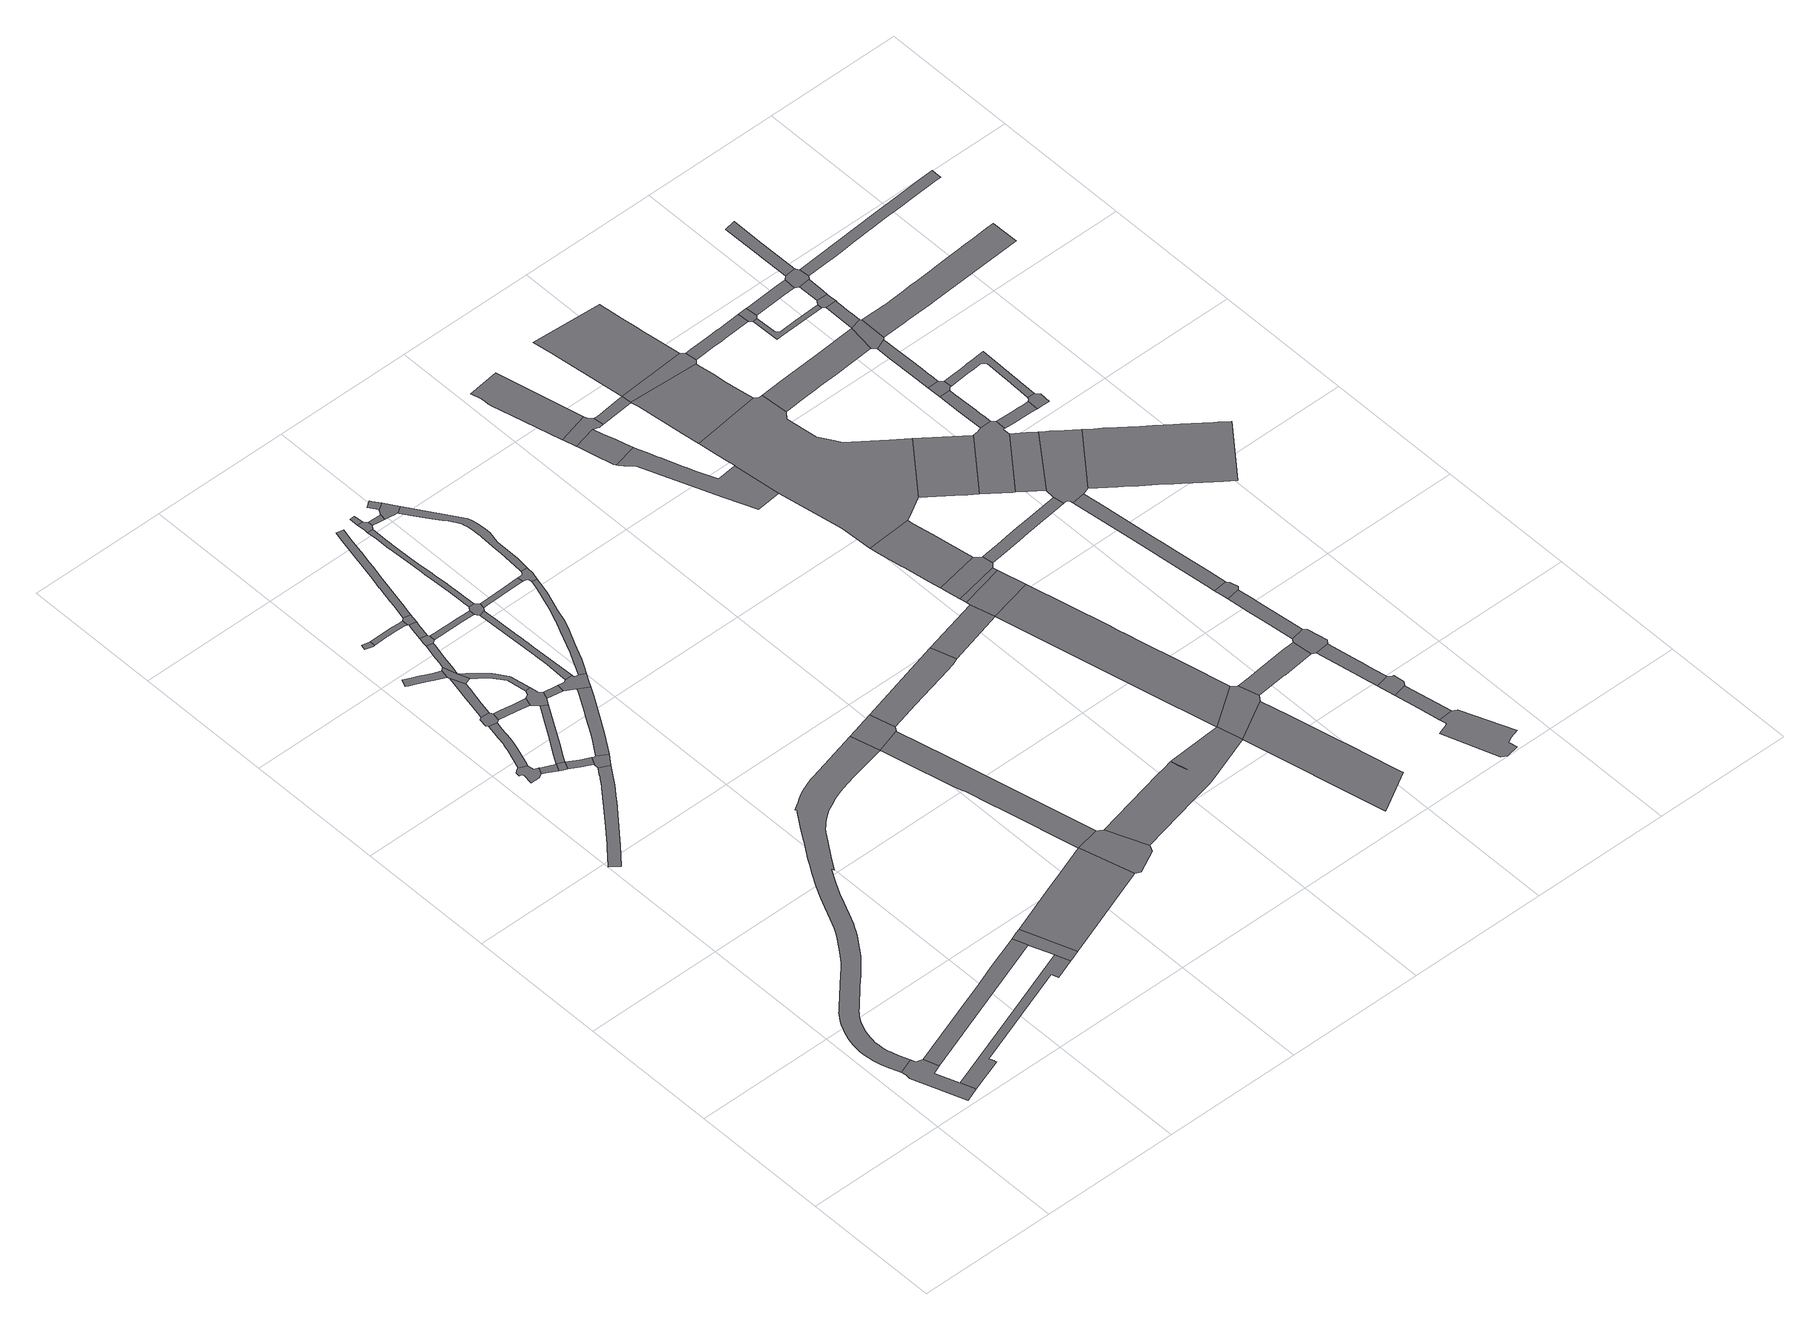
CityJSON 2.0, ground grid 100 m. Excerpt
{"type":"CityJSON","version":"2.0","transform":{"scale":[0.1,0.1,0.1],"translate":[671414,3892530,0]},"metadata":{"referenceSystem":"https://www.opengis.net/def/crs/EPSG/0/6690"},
"CityObjects":{
"road1":{"type":"Road","attributes":{"function":"9","usage":"9","RoadStructureAttribute.widthType":"9","RoadStructureAttribute.width":-9999,"RoadStructureAttribute.sectionType":"9"},"geometry":[{"type":"MultiSurface","lod":"1","boundaries":[[[0,1,2,3,4,5,6,7,8,9,10,11]]]}]},
"road2":{"type":"Road","attributes":{"function":"9","usage":"9","RoadStructureAttribute.widthType":"2","RoadStructureAttribute.width":11.48,"RoadStructureAttribute.sectionType":"1"},"geometry":[{"type":"MultiSurface","lod":"1","boundaries":[[[12,13,14,15,16,17,18,19,20,21,0,11]]]}]},
"road3":{"type":"Road","attributes":{"function":"9","usage":"9","RoadStructureAttribute.widthType":"2","RoadStructureAttribute.width":11.35,"RoadStructureAttribute.sectionType":"1"},"geometry":[{"type":"MultiSurface","lod":"1","boundaries":[[[22,23,24,25,26,27,4,3,28,29]]]}]},
"road4":{"type":"Road","attributes":{"function":"9","usage":"9","RoadStructureAttribute.widthType":"2","RoadStructureAttribute.width":7.25,"RoadStructureAttribute.sectionType":"1"},"geometry":[{"type":"MultiSurface","lod":"1","boundaries":[[[30,31,32,33,34,35,36,37,38,39,40,41,42,43,44,45,46,47,48,49]]]}]},
"road5":{"type":"Road","attributes":{"function":"9","usage":"9","RoadStructureAttribute.widthType":"9","RoadStructureAttribute.width":-9999,"RoadStructureAttribute.sectionType":"9"},"geometry":[{"type":"MultiSurface","lod":"1","boundaries":[[[50,51,52,53,54,55,56,57,58,59,60,61]]]}]},
"road6":{"type":"Road","attributes":{"function":"9","usage":"9","RoadStructureAttribute.widthType":"3","RoadStructureAttribute.width":4.73,"RoadStructureAttribute.sectionType":"1"},"geometry":[{"type":"MultiSurface","lod":"1","boundaries":[[[62,63,64,50,61,65,66]]]}]},
"road7":{"type":"Road","attributes":{"function":"9","usage":"9","RoadStructureAttribute.widthType":"1","RoadStructureAttribute.width":16.74,"RoadStructureAttribute.sectionType":"1"},"geometry":[{"type":"MultiSurface","lod":"1","boundaries":[[[67,68,69,70,71,72,73,74,75,76,77,78,79,80,81,82,83,84,85,86,87,88,89,90,91,92,93,94,95,96,97,98,99,100,101,102,103,104,105,106,107,108,109,110,111,112,113,114,115,116,117,118,119,120,121,122,7,6,123,124,125,126,127,128,129,130,131,132,133,134,135,136,137,138,139,140,141,142,143,144,145,146,147,148,149,150,151,152,153,154,155,156,157,158,159,160,161,162,163,164,165,166,167,168,169,170,171,172,173,174,175,176,177]]]}]},
"road8":{"type":"Road","attributes":{"function":"9","usage":"9","RoadStructureAttribute.widthType":"3","RoadStructureAttribute.width":5.79,"RoadStructureAttribute.sectionType":"1"},"geometry":[{"type":"MultiSurface","lod":"1","boundaries":[[[178,179,180,181,182,183,184,53,52,185,186,187,188,189,190,191,192,193]]]}]},
"road9":{"type":"Road","attributes":{"function":"9","usage":"9","RoadStructureAttribute.widthType":"9","RoadStructureAttribute.width":-9999,"RoadStructureAttribute.sectionType":"9"},"geometry":[{"type":"MultiSurface","lod":"1","boundaries":[[[194,195,196,62,66]]]}]},
"road10":{"type":"Road","attributes":{"function":"9","usage":"9","RoadStructureAttribute.widthType":"3","RoadStructureAttribute.width":4.73,"RoadStructureAttribute.sectionType":"1"},"geometry":[{"type":"MultiSurface","lod":"1","boundaries":[[[197,198,196,195,199,200,201,202]]]}]},
"road11":{"type":"Road","attributes":{"function":"9","usage":"9","RoadStructureAttribute.widthType":"9","RoadStructureAttribute.width":-9999,"RoadStructureAttribute.sectionType":"9"},"geometry":[{"type":"MultiSurface","lod":"1","boundaries":[[[203,204,205,206,207,178,193,208]]]}]},
"road12":{"type":"Road","attributes":{"function":"9","usage":"9","RoadStructureAttribute.widthType":"9","RoadStructureAttribute.width":-9999,"RoadStructureAttribute.sectionType":"9"},"geometry":[{"type":"MultiSurface","lod":"1","boundaries":[[[201,49,48,209,210,211,202]]]}]},
"road13":{"type":"Road","attributes":{"function":"9","usage":"9","RoadStructureAttribute.widthType":"2","RoadStructureAttribute.width":6.05,"RoadStructureAttribute.sectionType":"1"},"geometry":[{"type":"MultiSurface","lod":"1","boundaries":[[[212,213,214,215,216,217,218,219,220,221,222,223,224]]]}]},
"road14":{"type":"Road","attributes":{"function":"9","usage":"9","RoadStructureAttribute.widthType":"3","RoadStructureAttribute.width":4.74,"RoadStructureAttribute.sectionType":"1"},"geometry":[{"type":"MultiSurface","lod":"1","boundaries":[[[225,226,227,228,229,230,231,232,233,62,196,234]]]}]},
"road15":{"type":"Road","attributes":{"function":"9","usage":"9","RoadStructureAttribute.widthType":"9","RoadStructureAttribute.width":-9999,"RoadStructureAttribute.sectionType":"9"},"geometry":[{"type":"MultiSurface","lod":"1","boundaries":[[[235,236,237,22,29,238,239,20,19,240,241]]]}]},
"road16":{"type":"Road","attributes":{"function":"9","usage":"9","RoadStructureAttribute.widthType":"3","RoadStructureAttribute.width":5.79,"RoadStructureAttribute.sectionType":"1"},"geometry":[{"type":"MultiSurface","lod":"1","boundaries":[[[242,243,244,245,246,247,248,249,250,251,205,204]]]}]},
"road17":{"type":"Road","attributes":{"function":"9","usage":"9","RoadStructureAttribute.widthType":"2","RoadStructureAttribute.width":7.92,"RoadStructureAttribute.sectionType":"1"},"geometry":[{"type":"MultiSurface","lod":"1","boundaries":[[[252,253,254,255,256,257,258,259,203,208]]]}]},
"road18":{"type":"Road","attributes":{"function":"9","usage":"9","RoadStructureAttribute.widthType":"9","RoadStructureAttribute.width":-9999,"RoadStructureAttribute.sectionType":"9"},"geometry":[{"type":"MultiSurface","lod":"1","boundaries":[[[260,261,262,263,264]]]}]},
"road19":{"type":"Road","attributes":{"function":"9","usage":"9","RoadStructureAttribute.widthType":"9","RoadStructureAttribute.width":-9999,"RoadStructureAttribute.sectionType":"9"},"geometry":[{"type":"MultiSurface","lod":"1","boundaries":[[[246,245,265,266,267,224,223,268]]]}]},
"road20":{"type":"Road","attributes":{"function":"9","usage":"9","RoadStructureAttribute.widthType":"3","RoadStructureAttribute.width":5.79,"RoadStructureAttribute.sectionType":"1"},"geometry":[{"type":"MultiSurface","lod":"1","boundaries":[[[269,270,271,272,267,266,273,274,275,276]]]}]},
"road21":{"type":"Road","attributes":{"function":"9","usage":"9","RoadStructureAttribute.widthType":"4","RoadStructureAttribute.width":3.93,"RoadStructureAttribute.sectionType":"1"},"geometry":[{"type":"MultiSurface","lod":"1","boundaries":[[[277,278,279,280,281,282,283,284,285,286,266,265,287,288,289,290,291,292]]]}]},
"road22":{"type":"Road","attributes":{"function":"9","usage":"9","RoadStructureAttribute.widthType":"9","RoadStructureAttribute.width":-9999,"RoadStructureAttribute.sectionType":"9"},"geometry":[{"type":"MultiSurface","lod":"1","boundaries":[[[291,293,255,254,229,228,294,295,296,297,298,292]]]}]},
"road23":{"type":"Road","attributes":{"function":"9","usage":"9","RoadStructureAttribute.widthType":"2","RoadStructureAttribute.width":7.25,"RoadStructureAttribute.sectionType":"1"},"geometry":[{"type":"MultiSurface","lod":"1","boundaries":[[[299,300,301,302,303,304,305,306,307,308,309,310,311,312,313,210,209]]]}]},
"road24":{"type":"Road","attributes":{"function":"9","usage":"9","RoadStructureAttribute.widthType":"4","RoadStructureAttribute.width":3.52,"RoadStructureAttribute.sectionType":"1"},"geometry":[{"type":"MultiSurface","lod":"1","boundaries":[[[314,315,316,317,318,319,320,321,322,323,324,325,326,327,263,262]]]}]},
"road25":{"type":"Road","attributes":{"function":"9","usage":"9","RoadStructureAttribute.widthType":"9","RoadStructureAttribute.width":-9999,"RoadStructureAttribute.sectionType":"9"},"geometry":[{"type":"MultiSurface","lod":"1","boundaries":[[[328,329,330,331,332,333,334,335,269,276]]]}]},
"road26":{"type":"Road","attributes":{"function":"9","usage":"9","RoadStructureAttribute.widthType":"2","RoadStructureAttribute.width":7.92,"RoadStructureAttribute.sectionType":"1"},"geometry":[{"type":"MultiSurface","lod":"1","boundaries":[[[336,296,295,337]]]}]},
"road27":{"type":"Road","attributes":{"function":"9","usage":"9","RoadStructureAttribute.widthType":"3","RoadStructureAttribute.width":5.79,"RoadStructureAttribute.sectionType":"1"},"geometry":[{"type":"MultiSurface","lod":"1","boundaries":[[[331,338,339,340,341,332]]]}]},
"road28":{"type":"Road","attributes":{"function":"9","usage":"9","RoadStructureAttribute.widthType":"9","RoadStructureAttribute.width":-9999,"RoadStructureAttribute.sectionType":"9"},"geometry":[{"type":"MultiSurface","lod":"1","boundaries":[[[342,343,344,322,321,340,339]]]}]},
"road29":{"type":"Road","attributes":{"function":"9","usage":"9","RoadStructureAttribute.widthType":"1","RoadStructureAttribute.width":40.16,"RoadStructureAttribute.sectionType":"1"},"geometry":[{"type":"MultiSurface","lod":"1","boundaries":[[[345,346,347,348,349,350,235,241]]]}]},
"road30":{"type":"Road","attributes":{"function":"9","usage":"9","RoadStructureAttribute.widthType":"9","RoadStructureAttribute.width":-9999,"RoadStructureAttribute.sectionType":"9"},"geometry":[{"type":"MultiSurface","lod":"1","boundaries":[[[351,352,353,354,336,337,355,304,303,356,357,358]]]}]},
"road31":{"type":"Road","attributes":{"function":"9","usage":"9","RoadStructureAttribute.widthType":"4","RoadStructureAttribute.width":3.38,"RoadStructureAttribute.sectionType":"1"},"geometry":[{"type":"MultiSurface","lod":"1","boundaries":[[[359,360,361,362,330,329,363,364,365,366]]]}]},
"road32":{"type":"Road","attributes":{"function":"9","usage":"9","RoadStructureAttribute.widthType":"3","RoadStructureAttribute.width":4.22,"RoadStructureAttribute.sectionType":"1"},"geometry":[{"type":"MultiSurface","lod":"1","boundaries":[[[367,368,369,370,371,372,353,352,373,374,375,376,377,378,379,380,381,382,383,384,385]]]}]},
"road33":{"type":"Road","attributes":{"function":"9","usage":"9","RoadStructureAttribute.widthType":"3","RoadStructureAttribute.width":5.79,"RoadStructureAttribute.sectionType":"1"},"geometry":[{"type":"MultiSurface","lod":"1","boundaries":[[[386,387,388,389,390,391,392,393,394,395,396,344,343,397,398,399,400,401,402,403,404,405,406]]]}]},
"road34":{"type":"Road","attributes":{"function":"9","usage":"9","RoadStructureAttribute.widthType":"9","RoadStructureAttribute.width":-9999,"RoadStructureAttribute.sectionType":"9"},"geometry":[{"type":"MultiSurface","lod":"1","boundaries":[[[365,407,367,385,408,409,410,411,366]]]}]},
"road35":{"type":"Road","attributes":{"function":"9","usage":"9","RoadStructureAttribute.widthType":"4","RoadStructureAttribute.width":3.92,"RoadStructureAttribute.sectionType":"1"},"geometry":[{"type":"MultiSurface","lod":"1","boundaries":[[[412,413,414,415,416,417,418,419,420,421,422,423,411,410,424,425,426,427,428,429,430,431,432,433,434,435,436,437,438,439,440]]]}]},
"road36":{"type":"Road","attributes":{"function":"9","usage":"9","RoadStructureAttribute.widthType":"2","RoadStructureAttribute.width":6,"RoadStructureAttribute.sectionType":"1"},"geometry":[{"type":"MultiSurface","lod":"1","boundaries":[[[357,441,442,443,444,445,446,447,448,449,450,451,452,453,454,455,456,457,458,459,460,461,462,463,464,358]]]}]},
"road37":{"type":"Road","attributes":{"function":"9","usage":"9","RoadStructureAttribute.widthType":"4","RoadStructureAttribute.width":3.38,"RoadStructureAttribute.sectionType":"1"},"geometry":[{"type":"MultiSurface","lod":"1","boundaries":[[[465,466,467,468,469,470,409,408]]]}]},
"road38":{"type":"Road","attributes":{"function":"9","usage":"9","RoadStructureAttribute.widthType":"9","RoadStructureAttribute.width":-9999,"RoadStructureAttribute.sectionType":"9"},"geometry":[{"type":"MultiSurface","lod":"1","boundaries":[[[471,472,473,474,347,346,475,476]]]}]},
"road39":{"type":"Road","attributes":{"function":"9","usage":"9","RoadStructureAttribute.widthType":"9","RoadStructureAttribute.width":-9999,"RoadStructureAttribute.sectionType":"9"},"geometry":[{"type":"MultiSurface","lod":"1","boundaries":[[[477,478,479,480,481,440,439,482]]]}]},
"road40":{"type":"Road","attributes":{"function":"9","usage":"9","RoadStructureAttribute.widthType":"4","RoadStructureAttribute.width":3.92,"RoadStructureAttribute.sectionType":"1"},"geometry":[{"type":"MultiSurface","lod":"1","boundaries":[[[479,478,483,484]]]}]},
"road41":{"type":"Road","attributes":{"function":"9","usage":"9","RoadStructureAttribute.widthType":"1","RoadStructureAttribute.width":16.87,"RoadStructureAttribute.sectionType":"1"},"geometry":[{"type":"MultiSurface","lod":"1","boundaries":[[[485,486,487,488,489,490,491,492,347,474,493,494,495,67]]]}]},
"road42":{"type":"Road","attributes":{"function":"9","usage":"9","RoadStructureAttribute.widthType":"4","RoadStructureAttribute.width":3.96,"RoadStructureAttribute.sectionType":"1"},"geometry":[{"type":"MultiSurface","lod":"1","boundaries":[[[496,497,498,477,482]]]}]},
"road43":{"type":"Road","attributes":{"function":"9","usage":"9","RoadStructureAttribute.widthType":"9","RoadStructureAttribute.width":-9999,"RoadStructureAttribute.sectionType":"9"},"geometry":[{"type":"MultiSurface","lod":"1","boundaries":[[[67,495,499,500,68]]]}]},
"road44":{"type":"Road","attributes":{"function":"9","usage":"9","RoadStructureAttribute.widthType":"9","RoadStructureAttribute.width":-9999,"RoadStructureAttribute.sectionType":"9"},"geometry":[{"type":"MultiSurface","lod":"1","boundaries":[[[468,501,502,503,504,505,506,451,450,507,508,509,510,511,512,513,514,469]]]}]},
"road45":{"type":"Road","attributes":{"function":"9","usage":"9","RoadStructureAttribute.widthType":"3","RoadStructureAttribute.width":5.97,"RoadStructureAttribute.sectionType":"1"},"geometry":[{"type":"MultiSurface","lod":"1","boundaries":[[[515,516,517,518,519]]]}]},
"road46":{"type":"Road","attributes":{"function":"9","usage":"9","RoadStructureAttribute.widthType":"9","RoadStructureAttribute.width":-9999,"RoadStructureAttribute.sectionType":"9"},"geometry":[{"type":"MultiSurface","lod":"1","boundaries":[[[520,516,515,521,498,497,522,523,524,525]]]}]},
"road47":{"type":"Road","attributes":{"function":"9","usage":"9","RoadStructureAttribute.widthType":"3","RoadStructureAttribute.width":5.97,"RoadStructureAttribute.sectionType":"1"},"geometry":[{"type":"MultiSurface","lod":"1","boundaries":[[[526,527,528,529,530,531,532,533,534,535,536,537,538,539,540,541,542,543,544,545,546,547,509,508,548,549,550,551,552,553,554,555,556,557,558,559,520,525]]]}]},
"road48":{"type":"Road","attributes":{"function":"9","usage":"9","RoadStructureAttribute.widthType":"1","RoadStructureAttribute.width":16.74,"RoadStructureAttribute.sectionType":"1"},"geometry":[{"type":"MultiSurface","lod":"1","boundaries":[[[499,560,561,562,563,564,565,566,567,500]]]}]},
"road49":{"type":"Road","attributes":{"function":"9","usage":"9","RoadStructureAttribute.widthType":"9","RoadStructureAttribute.width":-9999,"RoadStructureAttribute.sectionType":"1"},"geometry":[{"type":"MultiSurface","lod":"1","boundaries":[[[568,569,570,571,473,472,572,573,574,573,575,576,577],[578,579,580,568]]]}]},
"road50":{"type":"Road","attributes":{"function":"9","usage":"9","RoadStructureAttribute.widthType":"9","RoadStructureAttribute.width":-9999,"RoadStructureAttribute.sectionType":"1"},"geometry":[{"type":"MultiSurface","lod":"1","boundaries":[[[581,582,567,583,584]]]}]},
"road51":{"type":"Road","attributes":{"function":"9","usage":"9","RoadStructureAttribute.widthType":"2","RoadStructureAttribute.width":11.07,"RoadStructureAttribute.sectionType":"7"},"geometry":[{"type":"MultiSurface","lod":"1","boundaries":[[[585,586,587,588,589,590,591,592,593,594,595]]]}]},
"road52":{"type":"Road","attributes":{"function":"9","usage":"2","RoadStructureAttribute.widthType":"1","RoadStructureAttribute.width":39.14,"RoadStructureAttribute.sectionType":"1"},"geometry":[{"type":"MultiSurface","lod":"1","boundaries":[[[596,597,598,599,600,601,602,603,604,605,576,606]]]}]},
"road53":{"type":"Road","attributes":{"function":"9","usage":"9","RoadStructureAttribute.widthType":"9","RoadStructureAttribute.width":-9999,"RoadStructureAttribute.sectionType":"9"},"geometry":[{"type":"MultiSurface","lod":"1","boundaries":[[[607,608,609,610,611,590,589,612,613,614]]]}]},
"road54":{"type":"Road","attributes":{"function":"9","usage":"9","RoadStructureAttribute.widthType":"1","RoadStructureAttribute.width":20.47,"RoadStructureAttribute.sectionType":"7"},"geometry":[{"type":"MultiSurface","lod":"1","boundaries":[[[615,616,617,618,619,620,610,609,621,622,623,624]]]}]},
"road55":{"type":"Road","attributes":{"function":"9","usage":"9","RoadStructureAttribute.widthType":"9","RoadStructureAttribute.width":-9999,"RoadStructureAttribute.sectionType":"9"},"geometry":[{"type":"MultiSurface","lod":"1","boundaries":[[[625,626,577,576,605,627]]]}]},
"road56":{"type":"Road","attributes":{"function":"9","usage":"9","RoadStructureAttribute.widthType":"9","RoadStructureAttribute.width":-9999,"RoadStructureAttribute.sectionType":"1"},"geometry":[{"type":"MultiSurface","lod":"1","boundaries":[[[594,628,629,630,631,632,633,634,635,636,637,638,639,640,641,642,643,644,595]]]}]},
"road57":{"type":"Road","attributes":{"function":"9","usage":"2","RoadStructureAttribute.widthType":"1","RoadStructureAttribute.width":39.14,"RoadStructureAttribute.sectionType":"1"},"geometry":[{"type":"MultiSurface","lod":"1","boundaries":[[[645,646,647,577,626,648,649,650,651,652,653,654,655,656]]]}]},
"road58":{"type":"Road","attributes":{"function":"9","usage":"9","RoadStructureAttribute.widthType":"9","RoadStructureAttribute.width":-9999,"RoadStructureAttribute.sectionType":"9"},"geometry":[{"type":"MultiSurface","lod":"1","boundaries":[[[657,582,581,645,656,658]]]}]},
"road59":{"type":"Road","attributes":{"function":"9","usage":"2","RoadStructureAttribute.widthType":"1","RoadStructureAttribute.width":39.14,"RoadStructureAttribute.sectionType":"1"},"geometry":[{"type":"MultiSurface","lod":"1","boundaries":[[[657,658,659,660]]]}]},
"road60":{"type":"Road","attributes":{"function":"9","usage":"9","RoadStructureAttribute.widthType":"9","RoadStructureAttribute.width":-9999,"RoadStructureAttribute.sectionType":"9"},"geometry":[{"type":"MultiSurface","lod":"1","boundaries":[[[659,661,662,663,664,665,666,667,660]]]}]},
"road61":{"type":"Road","attributes":{"function":"9","usage":"2","RoadStructureAttribute.widthType":"1","RoadStructureAttribute.width":39.14,"RoadStructureAttribute.sectionType":"1"},"geometry":[{"type":"MultiSurface","lod":"1","boundaries":[[[668,669,670,671,672,673,665,664,674,675,676,677,678]]]}]},
"road62":{"type":"Road","attributes":{"function":"9","usage":"9","RoadStructureAttribute.widthType":"3","RoadStructureAttribute.width":5.92,"RoadStructureAttribute.sectionType":"1"},"geometry":[{"type":"MultiSurface","lod":"1","boundaries":[[[679,680,681,682,683,684,607,614]]]}]},
"road63":{"type":"Road","attributes":{"function":"9","usage":"9","RoadStructureAttribute.widthType":"2","RoadStructureAttribute.width":14.04,"RoadStructureAttribute.sectionType":"1"},"geometry":[{"type":"MultiSurface","lod":"1","boundaries":[[[685,686,687,688,689,690,691,692,693,694,695,696,625,627]]]}]},
"road64":{"type":"Road","attributes":{"function":"9","usage":"9","RoadStructureAttribute.widthType":"9","RoadStructureAttribute.width":-9999,"RoadStructureAttribute.sectionType":"9"},"geometry":[{"type":"MultiSurface","lod":"1","boundaries":[[[697,698,699,700,701,702,680,703,704,705]]]}]},
"road65":{"type":"Road","attributes":{"function":"9","usage":"9","RoadStructureAttribute.widthType":"9","RoadStructureAttribute.width":-9999,"RoadStructureAttribute.sectionType":"9"},"geometry":[{"type":"MultiSurface","lod":"1","boundaries":[[[706,707,708,709,634,633,710,711,678,677,712,713,714,715,716,717,718,719,720,721,722,697,705]]]}]},
"road66":{"type":"Road","attributes":{"function":"9","usage":"9","RoadStructureAttribute.widthType":"9","RoadStructureAttribute.width":-9999,"RoadStructureAttribute.sectionType":"9"},"geometry":[{"type":"MultiSurface","lod":"1","boundaries":[[[723,724,725,726,727,728,729,730,731,732,733,734]]]}]},
"road67":{"type":"Road","attributes":{"function":"9","usage":"9","RoadStructureAttribute.widthType":"9","RoadStructureAttribute.width":-9999,"RoadStructureAttribute.sectionType":"9"},"geometry":[{"type":"MultiSurface","lod":"1","boundaries":[[[735,736,737,681,680,702]]]}]},
"road68":{"type":"Road","attributes":{"function":"9","usage":"9","RoadStructureAttribute.widthType":"2","RoadStructureAttribute.width":9.15,"RoadStructureAttribute.sectionType":"1"},"geometry":[{"type":"MultiSurface","lod":"1","boundaries":[[[738,739,740,723,734]]]}]},
"road69":{"type":"Road","attributes":{"function":"9","usage":"9","RoadStructureAttribute.widthType":"2","RoadStructureAttribute.width":7.14,"RoadStructureAttribute.sectionType":"1"},"geometry":[{"type":"MultiSurface","lod":"1","boundaries":[[[741,742,743,744,745,746,747,663,662,748,749,750,751,752]]]}]},
"road70":{"type":"Road","attributes":{"function":"9","usage":"2","RoadStructureAttribute.widthType":"1","RoadStructureAttribute.width":39.14,"RoadStructureAttribute.sectionType":"1"},"geometry":[{"type":"MultiSurface","lod":"1","boundaries":[[[681,737,753,754,755,756,757,758,759,760,761,762,763]]]}]},
"road71":{"type":"Road","attributes":{"function":"9","usage":"9","RoadStructureAttribute.widthType":"9","RoadStructureAttribute.width":-9999,"RoadStructureAttribute.sectionType":"9"},"geometry":[{"type":"MultiSurface","lod":"1","boundaries":[[[764,765,766,767,768,739,738,769]]]}]},
"road72":{"type":"Road","attributes":{"function":"9","usage":"9","RoadStructureAttribute.widthType":"2","RoadStructureAttribute.width":9.15,"RoadStructureAttribute.sectionType":"1"},"geometry":[{"type":"MultiSurface","lod":"1","boundaries":[[[770,771,772,767,766,773,774,775,776,777,778]]]}]},
"road73":{"type":"Road","attributes":{"function":"9","usage":"9","RoadStructureAttribute.widthType":"9","RoadStructureAttribute.width":-9999,"RoadStructureAttribute.sectionType":"9"},"geometry":[{"type":"MultiSurface","lod":"1","boundaries":[[[777,779,780,781,782,691,690,778]]]}]},
"road74":{"type":"Road","attributes":{"function":"9","usage":"9","RoadStructureAttribute.widthType":"2","RoadStructureAttribute.width":9.7,"RoadStructureAttribute.sectionType":"1"},"geometry":[{"type":"MultiSurface","lod":"1","boundaries":[[[783,784,785,786,787,788,782,781,789,790,791,792,793]]]}]},
"road75":{"type":"Road","attributes":{"function":"9","usage":"9","RoadStructureAttribute.widthType":"9","RoadStructureAttribute.width":-9999,"RoadStructureAttribute.sectionType":"9"},"geometry":[{"type":"MultiSurface","lod":"1","boundaries":[[[794,795,796,797,798,783,793]]]}]},
"road76":{"type":"Road","attributes":{"function":"9","usage":"9","RoadStructureAttribute.widthType":"1","RoadStructureAttribute.width":45.85,"RoadStructureAttribute.sectionType":"1"},"geometry":[{"type":"MultiSurface","lod":"1","boundaries":[[[713,799,800,801,802,714]]]}]},
"road77":{"type":"Road","attributes":{"function":"9","usage":"9","RoadStructureAttribute.widthType":"2","RoadStructureAttribute.width":9.7,"RoadStructureAttribute.sectionType":"1"},"geometry":[{"type":"MultiSurface","lod":"1","boundaries":[[[803,804,805,806,807,797,796,808,809,810,811,812,813,814]]]}]},
"road78":{"type":"Road","attributes":{"function":"9","usage":"9","RoadStructureAttribute.widthType":"9","RoadStructureAttribute.width":-9999,"RoadStructureAttribute.sectionType":"9"},"geometry":[{"type":"MultiSurface","lod":"1","boundaries":[[[815,816,802,801,817,818,819,820,821,822,823,824]]]}]},
"road79":{"type":"Road","attributes":{"function":"9","usage":"9","RoadStructureAttribute.widthType":"2","RoadStructureAttribute.width":7.23,"RoadStructureAttribute.sectionType":"1"},"geometry":[{"type":"MultiSurface","lod":"1","boundaries":[[[825,826,827,828,829,830,831,832,833,834,835,836,736,735]]]}]},
"road80":{"type":"Road","attributes":{"function":"9","usage":"9","RoadStructureAttribute.widthType":"1","RoadStructureAttribute.width":45.85,"RoadStructureAttribute.sectionType":"1"},"geometry":[{"type":"MultiSurface","lod":"1","boundaries":[[[837,838,839,840,819,818]]]}]},
"road81":{"type":"Road","attributes":{"function":"9","usage":"9","RoadStructureAttribute.widthType":"1","RoadStructureAttribute.width":19.39,"RoadStructureAttribute.sectionType":"1"},"geometry":[{"type":"MultiSurface","lod":"1","boundaries":[[[720,841,842,843,844,845,846,847,848,849,721]]]}]},
"road82":{"type":"Road","attributes":{"function":"9","usage":"9","RoadStructureAttribute.widthType":"9","RoadStructureAttribute.width":-9999,"RoadStructureAttribute.sectionType":"9"},"geometry":[{"type":"MultiSurface","lod":"1","boundaries":[[[850,851,852,839,838,752,751,853,854,803,814,855,856]]]}]},
"road83":{"type":"Road","attributes":{"function":"9","usage":"9","RoadStructureAttribute.widthType":"9","RoadStructureAttribute.width":-9999,"RoadStructureAttribute.sectionType":"9"},"geometry":[{"type":"MultiSurface","lod":"1","boundaries":[[[857,858,831,830,859,860,861]]]}]},
"road84":{"type":"Road","attributes":{"function":"9","usage":"9","RoadStructureAttribute.widthType":"2","RoadStructureAttribute.width":7.13,"RoadStructureAttribute.sectionType":"1"},"geometry":[{"type":"MultiSurface","lod":"1","boundaries":[[[862,815,824,863,864,865,866,867,868,869,870]]]}]},
"road85":{"type":"Road","attributes":{"function":"9","usage":"9","RoadStructureAttribute.widthType":"9","RoadStructureAttribute.width":-9999,"RoadStructureAttribute.sectionType":"9"},"geometry":[{"type":"MultiSurface","lod":"1","boundaries":[[[869,871,872,873,874,875,870]]]}]},
"road86":{"type":"Road","attributes":{"function":"9","usage":"9","RoadStructureAttribute.widthType":"9","RoadStructureAttribute.width":-9999,"RoadStructureAttribute.sectionType":"9"},"geometry":[{"type":"MultiSurface","lod":"1","boundaries":[[[821,876,877,878,879,880,881,882,883,822]]]}]},
"road87":{"type":"Road","attributes":{"function":"9","usage":"9","RoadStructureAttribute.widthType":"9","RoadStructureAttribute.width":-9999,"RoadStructureAttribute.sectionType":"1"},"geometry":[{"type":"MultiSurface","lod":"1","boundaries":[[[884,885,886,887,888,889,890,860,859]]]}]},
"road88":{"type":"Road","attributes":{"function":"9","usage":"9","RoadStructureAttribute.widthType":"2","RoadStructureAttribute.width":7.13,"RoadStructureAttribute.sectionType":"1"},"geometry":[{"type":"MultiSurface","lod":"1","boundaries":[[[891,892,893,875,874,894,895,896,897,898,899,900,901,902,903,904]]]}]},
"road89":{"type":"Road","attributes":{"function":"9","usage":"9","RoadStructureAttribute.widthType":"2","RoadStructureAttribute.width":7.23,"RoadStructureAttribute.sectionType":"1"},"geometry":[{"type":"MultiSurface","lod":"1","boundaries":[[[905,906,907,908,909,857,861]]]}]},
"road90":{"type":"Road","attributes":{"function":"9","usage":"9","RoadStructureAttribute.widthType":"9","RoadStructureAttribute.width":-9999,"RoadStructureAttribute.sectionType":"9"},"geometry":[{"type":"MultiSurface","lod":"1","boundaries":[[[910,911,847,846,891,904,912]]]}]},
"road91":{"type":"Road","attributes":{"function":"9","usage":"9","RoadStructureAttribute.widthType":"3","RoadStructureAttribute.width":5.14,"RoadStructureAttribute.sectionType":"1"},"geometry":[{"type":"MultiSurface","lod":"1","boundaries":[[[913,914,915,916,917,918,919,920,921,922,873,872,923,924,925,926,927,928,929,930]]]}]},
"road92":{"type":"Road","attributes":{"function":"9","usage":"9","RoadStructureAttribute.widthType":"1","RoadStructureAttribute.width":45.85,"RoadStructureAttribute.sectionType":"1"},"geometry":[{"type":"MultiSurface","lod":"1","boundaries":[[[855,931,932,933,934,935,936,937,938,939,940,941,942,943,944,945,946,947,948,949,950,951,952,856]]]}]},
"road93":{"type":"Road","attributes":{"function":"9","usage":"9","RoadStructureAttribute.widthType":"9","RoadStructureAttribute.width":-9999,"RoadStructureAttribute.sectionType":"9"},"geometry":[{"type":"MultiSurface","lod":"1","boundaries":[[[953,879,878,954,955,956,913,930]]]}]},
"road94":{"type":"Road","attributes":{"function":"9","usage":"9","RoadStructureAttribute.widthType":"2","RoadStructureAttribute.width":7.62,"RoadStructureAttribute.sectionType":"1"},"geometry":[{"type":"MultiSurface","lod":"1","boundaries":[[[957,958,959,960,961,962,963,964,847,911]]]}]},
"road95":{"type":"Road","attributes":{"function":"9","usage":"9","RoadStructureAttribute.widthType":"9","RoadStructureAttribute.width":-9999,"RoadStructureAttribute.sectionType":"9"},"geometry":[{"type":"MultiSurface","lod":"1","boundaries":[[[962,965,966,967,887,886,963]]]}]},
"road96":{"type":"Road","attributes":{"function":"9","usage":"9","RoadStructureAttribute.widthType":"2","RoadStructureAttribute.width":7.62,"RoadStructureAttribute.sectionType":"1"},"geometry":[{"type":"MultiSurface","lod":"1","boundaries":[[[968,967,966,969,970,971]]]}]},
"road97":{"type":"Road","attributes":{"function":"9","usage":"9","RoadStructureAttribute.widthType":"9","RoadStructureAttribute.width":-9999,"RoadStructureAttribute.sectionType":"9"},"geometry":[{"type":"MultiSurface","lod":"1","boundaries":[[[972,973,974,975,907,906,968,971,976]]]}]},
"road98":{"type":"Road","attributes":{"function":"9","usage":"9","RoadStructureAttribute.widthType":"2","RoadStructureAttribute.width":7.62,"RoadStructureAttribute.sectionType":"1"},"geometry":[{"type":"MultiSurface","lod":"1","boundaries":[[[977,978,979,980,981,982,983,984,975,974]]]}]},
"road99":{"type":"Road","attributes":{"function":"9","usage":"9","RoadStructureAttribute.widthType":"1","RoadStructureAttribute.width":19.39,"RoadStructureAttribute.sectionType":"1"},"geometry":[{"type":"MultiSurface","lod":"1","boundaries":[[[985,986,987,988,989,990,991,992,993,994,995,996,997,998,999,1000,1001,1002,1003,1004,1005,1006,1007,1008,1009,1010,1011,1012,1013,1014,1015,1016,910,912]]]}]},
"road100":{"type":"Road","attributes":{"function":"9","usage":"9","RoadStructureAttribute.widthType":"2","RoadStructureAttribute.width":7.74,"RoadStructureAttribute.sectionType":"1"},"geometry":[{"type":"MultiSurface","lod":"1","boundaries":[[[1017,1018,1019,972,976,1020,1021,1022,1023,1024,1025,1026,1027,1028,1029,1030,1031,1032,1033,1034,1035,1036]]]}]}
},
"vertices":[
[350,184,0],[349,187,0],[288,349,0],[355,374,0],[317,480,0],[272,497,0],[261,527,0],[149,485,0],[154,451,0],[152,416,0],[288,42,0],[388,79,0],
[634,168,0],[628,183,0],[631,184,0],[616,217,0],[1322,474,0],[1374,493,0],[1392,443,0],[1540,497,0],[1501,601,0],[922,391,0],
[1401,872,0],[1388,868,0],[1144,780,0],[967,715,0],[907,693,0],[752,636,0],[861,559,0],[1438,770,0],
[491,3580,0],[478,3560,0],[470,3549,0],[433,3497,0],[424,3485,0],[351,3390,0],[249,3263,0],[130,3114,0],[120,3102,0],[100,3078,0],[67,3039,0],[5,2966,0],[65,2915,0],[182,3051,0],[245,3130,0],[413,3341,0],[423,3353,0],[496,3448,0],[591,3589,0],[523,3625,0],
[254,3865,0],[226,3878,0],[218,3922,0],[164,3951,0],[151,3943,0],[126,3928,0],[122,3897,0],[137,3895,0],[149,3880,0],[137,3803,0],[202,3801,0],[233,3819,0],
[356,3819,0],[353,3820,0],[276,3855,0],[257,3805,0],[328,3767,0],
[1883,2588,0],[1828,2798,0],[1496,2712,0],[1430,2694,0],[1408,2688,0],[1351,2668,0],[1333,2661,0],[1310,2651,0],[1275,2632,0],[1235,2607,0],[1218,2595,0],[1204,2585,0],[1166,2561,0],[1172,2554,0],[1162,2542,0],[1103,2455,0],[1092,2437,0],[1072,2404,0],[1046,2363,0],[1012,2309,0],[944,2205,0],[918,2162,0],[885,2104,0],[824,1997,0],[777,1906,0],[746,1834,0],[702,1736,0],[669,1664,0],[650,1629,0],[623,1587,0],[556,1490,0],[502,1420,0],[468,1383,0],[430,1345,0],[366,1280,0],[241,1150,0],[214,1122,0],[207,1117,0],[200,1106,0],[196,1099,0],[181,1079,0],[167,1057,0],[150,1030,0],[138,1006,0],[130,989,0],[124,975,0],[113,948,0],[103,916,0],[95,886,0],[88,854,0],[83,818,0],[80,790,0],[80,761,0],[89,670,0],[102,615,0],[113,581,0],[230,608,0],[218,645,0],[214,659,0],[210,679,0],[204,712,0],[201,745,0],[200,764,0],[200,784,0],[202,803,0],[207,834,0],[212,859,0],[218,882,0],[226,907,0],[235,929,0],[244,951,0],[254,970,0],[268,994,0],[279,1010,0],[291,1025,0],[304,1042,0],[328,1067,0],[452,1196,0],[515,1260,0],[555,1301,0],[593,1342,0],[623,1378,0],[653,1419,0],[693,1476,0],[724,1521,0],[753,1568,0],[759,1579,0],[776,1609,0],[812,1686,0],[856,1786,0],[886,1855,0],[930,1940,0],[990,2045,0],[996,2027,0],[1063,2129,0],[1130,2233,0],[1152,2266,0],[1172,2295,0],[1190,2318,0],[1210,2339,0],[1231,2359,0],[1261,2385,0],[1311,2420,0],[1354,2442,0],[1405,2467,0],[1452,2485,0],[1496,2498,0],[1608,2527,0],[1790,2568,0],[1869,2585,0],[1880,2587,0],
[267,4329,0],[255,4267,0],[251,4247,0],[244,4214,0],[234,4164,0],[225,4132,0],[214,4096,0],[231,3960,0],[271,4077,0],[283,4115,0],[292,4149,0],[297,4172,0],[303,4202,0],[306,4217,0],[313,4256,0],[325,4315,0],
[344,3759,0],[379,3740,0],[406,3797,0],
[488,3749,0],[408,3795,0],[466,3693,0],[489,3680,0],[522,3662,0],[551,3715,0],
[358,4390,0],[345,4410,0],[285,4418,0],[266,4405,0],[257,4346,0],[346,4331,0],
[647,3665,0],[580,3710,0],[564,3708,0],
[319,4890,0],[305,4897,0],[230,4932,0],[211,4942,0],[200,4947,0],[146,4973,0],[120,4919,0],[141,4909,0],[174,4893,0],[252,4856,0],[283,4841,0],[361,4803,0],[372,4865,0],
[411,3809,0],[424,3831,0],[484,3931,0],[657,4223,0],[614,4249,0],[528,4105,0],[482,4028,0],[393,3882,0],[357,3821,0],[407,3800,0],
[1486,903,0],[1454,892,0],[1402,873,0],[1439,767,0],[1500,604,0],[1542,498,0],[1624,528,0],
[358,4470,0],[366,4504,0],[397,4644,0],[407,4690,0],[367,4788,0],[350,4713,0],[325,4598,0],[311,4533,0],[307,4517,0],[299,4481,0],
[476,4310,0],[538,4300,0],[573,4294,0],[592,4352,0],[549,4359,0],[499,4367,0],[474,4371,0],[416,4381,0],
[151,5314,0],[209,5298,0],[218,5299,0],[217,5339,0],[161,5353,0],
[455,4706,0],[426,4785,0],[397,4884,0],[366,4790,0],
[443,5086,0],[439,5068,0],[417,4972,0],[407,4925,0],[437,4830,0],[462,4942,0],[488,5059,0],[491,5075,0],
[648,4549,0],[643,4556,0],[593,4630,0],[580,4648,0],[577,4652,0],[557,4670,0],[542,4685,0],[512,4711,0],[466,4751,0],[454,4761,0],[493,4674,0],[529,4643,0],[546,4628,0],[613,4538,0],[633,4400,0],[672,4406,0],
[622,4370,0],[672,4248,0],[686,4269,0],[703,4319,0],[683,4342,0],[678,4371,0],
[749,3819,0],[818,3936,0],[895,4066,0],[905,4083,0],[948,4161,0],[876,4204,0],[859,4173,0],[842,4141,0],[840,4137,0],[798,4065,0],[788,4048,0],[775,4027,0],[756,3994,0],[679,3863,0],[650,3814,0],
[318,5303,0],[324,5303,0],[335,5303,0],[339,5303,0],[360,5303,0],[396,5302,0],[454,5299,0],[480,5296,0],[482,5338,0],[447,5339,0],[430,5340,0],[427,5340,0],[397,5342,0],[334,5343,0],
[495,5077,0],[514,5090,0],[517,5133,0],[509,5150,0],[460,5161,0],[457,5150,0],[450,5118,0],[450,5117,0],
[810,4305,0],[802,4249,0],
[533,5255,0],[537,5275,0],[488,5286,0],[482,5260,0],
[547,5319,0],[553,5343,0],[502,5354,0],
[2304,777,0],[2323,784,0],[2215,1171,0],[2212,1170,0],[1949,1074,0],[1870,1045,0],
[932,4292,0],[931,4308,0],[876,4306,0],[857,4298,0],[873,4206,0],[972,4204,0],[1005,4264,0],[964,4287,0],
[748,5130,0],[652,5131,0],[625,5132,0],[571,5132,0],[560,5091,0],[747,5092,0],[839,5090,0],[838,5128,0],
[859,5057,0],[876,4660,0],[879,4585,0],[879,4579,0],[881,4480,0],[877,4357,0],[924,4516,0],[919,4640,0],[917,4704,0],[916,4728,0],[915,4755,0],[913,4788,0],[913,4810,0],[909,4907,0],[908,4939,0],[907,4956,0],[906,4975,0],[904,5046,0],[904,5072,0],
[683,6158,0],[672,6107,0],[656,6036,0],[585,5722,0],[566,5640,0],[566,5637,0],[552,5577,0],[541,5529,0],[539,5517,0],[537,5511,0],[528,5472,0],[558,5368,0],[575,5441,0],[582,5472,0],[630,5684,0],[655,5796,0],[665,5842,0],[687,5938,0],[696,5978,0],[715,6060,0],[734,6146,0],
[850,5072,0],[918,5091,0],[925,5131,0],[898,5155,0],[860,5156,0],
[830,5956,0],[832,5868,0],[835,5811,0],[836,5783,0],[840,5694,0],[841,5663,0],[846,5570,0],[847,5540,0],[849,5487,0],[855,5334,0],[858,5249,0],[859,5204,0],[896,5250,0],[895,5271,0],[894,5303,0],[892,5365,0],[891,5388,0],[890,5417,0],[888,5442,0],[885,5488,0],[885,5492,0],[883,5516,0],[876,5631,0],[872,5690,0],[871,5728,0],[870,5809,0],[869,5902,0],[867,6033,0],[827,6032,0],
[1026,4301,0],[1064,4370,0],[1106,4460,0],[1122,4495,0],[1172,4603,0],[1207,4679,0],[1237,4779,0],[1258,4838,0],[1290,4933,0],[1321,5053,0],[1284,5063,0],[1282,5052,0],[1278,5035,0],[1266,4991,0],[1240,4914,0],[1208,4820,0],[1206,4814,0],[1188,4771,0],[1166,4717,0],[1159,4700,0],[1131,4637,0],[1079,4521,0],[1051,4460,0],[1018,4394,0],
[954,5092,0],[1042,5094,0],[1112,5096,0],[1244,5099,0],[1242,5140,0],[1126,5136,0],
[2545,892,0],[2548,899,0],[2432,1181,0],[2393,1206,0],[2360,769,0],[2525,849,0],
[886,6094,0],[865,6120,0],[825,6119,0],[826,6083,0],[827,6056,0],[890,6060,0],
[861,6190,0],[823,6187,0],
[1883,2585,0],[1918,2435,0],[2004,2066,0],[2020,2013,0],[2030,1983,0],[2072,1800,0],[2093,1709,0],[2214,1174,0],[2159,2227,0],[2147,2277,0],[2063,2642,0],
[943,6052,0],[980,6047,0],[986,6089,0],
[2083,2675,0],[2036,2853,0],
[1258,5096,0],[1268,5094,0],[1276,5089,0],[1280,5085,0],[1282,5080,0],[1284,5073,0],[1336,5109,0],[1341,5164,0],[1294,5168,0],[1291,5159,0],[1288,5153,0],[1285,5147,0],[1280,5142,0],[1274,5140,0],
[1009,6131,0],[1057,6162,0],[1022,6214,0],[1015,6225,0],[968,6191,0],
[1122,6065,0],[1007,6128,0],[1008,6043,0],[1055,6036,0],[1067,6034,0],[1073,6032,0],
[1078,6025,0],[1149,5918,0],[1160,5903,0],[1195,5856,0],[1233,5805,0],[1256,5775,0],[1271,5754,0],[1282,5736,0],[1294,5716,0],[1299,5703,0],[1304,5684,0],[1307,5667,0],[1309,5644,0],[1312,5605,0],[1313,5577,0],[1313,5558,0],[1313,5537,0],[1311,5471,0],[1308,5413,0],[1305,5360,0],[1303,5317,0],[1295,5175,0],[1351,5263,0],[1353,5288,0],[1356,5449,0],[1373,5537,0],[1373,5579,0],[1372,5609,0],[1368,5645,0],[1362,5686,0],[1361,5694,0],[1358,5703,0],[1355,5711,0],[1352,5719,0],
[2298,2732,0],[2640,2815,0],[2688,2827,0],[2693,2829,0],[2743,2849,0],[2696,3000,0],[2694,3008,0],[2689,3024,0],
[3119,1338,0],[3050,1322,0],[2992,1309,0],[2567,1211,0],[2993,1001,0],[3147,1036,0],[3145,1044,0],[3189,1045,0],[3566,1184,0],[3522,1365,0],[3148,1220,0],[3133,1277,0],[3124,1318,0],
[3158,2957,0],[3112,3134,0],[2744,2849,0],[3157,2957,0],
[2493,5512,0],[2482,5549,0],[2466,5607,0],[2438,5699,0],[2421,5764,0],[2252,5722,0],[2254,5713,0],[2282,5599,0],[2316,5461,0],[2324,5446,0],[2500,5488,0],
[3800,154,0],[4097,322,0],[4091,348,0],[4080,398,0],[4009,710,0],[3989,797,0],[3977,849,0],[3969,885,0],[3908,1152,0],[3862,1350,0],[3799,157,0],
[2487,5828,0],[2463,5850,0],[2451,5877,0],[2227,5821,0],[2228,5816,0],[2448,5755,0],[2464,5749,0],[2494,5752,0],
[2096,6412,0],[2099,6393,0],[2099,6371,0],[2097,6348,0],[2102,6323,0],[2139,6175,0],[2344,6345,0],[2306,6512,0],[2077,6481,0],[2078,6478,0],
[3849,1536,0],[3814,1566,0],[3890,1390,0],
[2332,5431,0],[2355,5409,0],[2407,5362,0],[2619,4807,0],[2709,4590,0],[2891,4608,0],[2848,4959,0],[2701,4941,0],[2656,5052,0],[2641,5091,0],[2621,5146,0],[2613,5167,0],[2560,5315,0],[2551,5339,0],[2542,5366,0],[2527,5408,0],[2502,5480,0],
[3160,2958,0],[3401,1885,0],[3522,1368,0],[3779,1711,0],[3768,1757,0],[3744,1865,0],[3730,1929,0],[3666,2214,0],[3644,2313,0],[3629,2378,0],[3615,2438,0],[3478,3031,0],
[3111,3163,0],[3431,3236,0],
[3423,3270,0],[3102,3212,0],
[3449,3302,0],[3450,3303,0],[3440,3382,0],[3396,3416,0],[3075,3358,0],[3078,3343,0],[3079,3338,0],
[2988,3865,0],[2995,3826,0],[3024,3653,0],[3028,3634,0],[3055,3475,0],[3067,3407,0],[3371,3565,0],[3342,3731,0],[3318,3872,0],[3312,3912,0],[2986,3894,0],
[2740,5776,0],[2743,5776,0],[2740,5849,0],[2737,5849,0],[2722,5847,0],[2515,5824,0],
[4115,1413,0],[4126,1414,0],[4164,1418,0],[4180,1419,0],[4287,1431,0],[4358,1438,0],[4344,1587,0],[4244,1577,0],[4073,1559,0],[4033,1555,0],[3993,1550,0],[3943,1545,0],
[3316,5309,0],[3300,5403,0],[3285,5523,0],[3272,5628,0],[3258,5736,0],[3256,5753,0],[2756,5721,0],[2799,5375,0],[2815,5246,0],
[2816,5239,0],[2832,5111,0],[2846,5002,0],[2851,4959,0],[2891,4605,0],[2973,4131,0],[3380,3952,0],[3490,4015,0],[3797,4409,0],[3690,4493,0],[3465,4666,0],[3426,4728,0],[3378,4807,0],[3347,5041,0],[3386,5089,0],[3373,5289,0],[3344,5287,0],
[4559,506,0],[4568,460,0],[4566,448,0],[4483,420,0],[4621,23,0],[4658,1,0],[4752,20,0],[4740,84,0],[4774,101,0],[4846,125,0],[4697,494,0],[4665,513,0],
[3278,5778,0],[3267,5862,0],[3240,5885,0],
[4595,860,0],[4498,837,0],[4531,659,0],
[4019,3456,0],[3937,3446,0],[3878,3438,0],[3756,3423,0],[3696,3415,0],[3579,3400,0],[3478,3387,0],[3555,3316,0],[3698,3334,0],[3780,3345,0],[4107,3387,0],[4097,3466,0],
[3210,6120,0],[3208,6139,0],[3204,6167,0],[3198,6214,0],[3182,6341,0],[3167,6462,0],[3165,6481,0],[3161,6516,0],[2649,6550,0],[2670,6412,0],[2740,5852,0],
[4608,970,0],[4592,968,0],[4571,988,0],[4473,969,0],[4487,894,0],[4617,890,0],
[4431,1195,0],[4449,1100,0],[4452,1081,0],[4567,1011,0],[4546,1123,0],[4535,1181,0],[4530,1208,0],[4488,1435,0],[4388,1422,0],
[4509,1462,0],[4482,1610,0],[4460,1625,0],[4361,1609,0],
[4300,2120,0],[4303,2096,0],[4304,2088,0],[4309,2043,0],[4319,1956,0],[4333,1840,0],[4430,1874,0],[4415,1994,0],[4413,2012,0],[4411,2033,0],[4398,2137,0],
[4416,2159,0],[4402,2219,0],[4386,2237,0],[4287,2226,0],[4296,2151,0],
[3664,3880,0],[3727,3830,0],[3782,3788,0],[4089,4181,0],
[4152,3353,0],[4211,2856,0],[4251,2525,0],[4265,2408,0],[4279,2294,0],[4370,2370,0],[4341,2613,0],[4326,2742,0],[4320,2790,0],[4282,3108,0],[4273,3182,0],[4251,3365,0],
[4164,4196,0],[4132,4185,0],[3941,3664,0],[3954,3654,0],[4258,4044,0],[4258,4096,0],[4268,4096,0],[4271,4176,0],[4247,4196,0],[4247,4198,0],
[3330,5781,0],[3423,5787,0],[3475,5790,0],[3498,5792,0],[3529,5794,0],[3730,5807,0],[3725,5891,0],[3557,5880,0],[3544,5880,0],[3468,5875,0],[3404,5871,0],[3314,5865,0],
[4014,3607,0],[4102,3539,0],[4401,3938,0],[4344,3980,0],
[3477,5095,0],[3503,5097,0],[3657,5108,0],[3685,5110,0],[3817,5119,0],[4122,5140,0],[4155,5343,0],[3833,5321,0],[3540,5301,0],
[4486,3872,0],[4455,3897,0],[4438,3910,0],[4130,3390,0],[4148,3380,0],[4300,3383,0],[4608,3777,0],
[3795,5895,0],[3740,5892,0],[3752,5788,0],[3785,5791,0],[3801,5811,0],
[4161,4388,0],[4246,4261,0],[4245,4296,0],[4244,4327,0],[4243,4376,0],[4240,4459,0],[4239,4524,0],[4238,4556,0],[4159,4555,0],
[4255,4575,0],[4270,4576,0],[4265,4636,0],[4238,4661,0],[4158,4660,0],
[4343,4093,0],[4484,4088,0],[4525,4087,0],[4527,4167,0],[4480,4168,0],[4466,4169,0],[4452,4169,0],[4390,4171,0],
[3758,5577,0],[3810,5579,0],[4135,5593,0],[4134,5629,0],[3948,5619,0],[3813,5611,0],[3790,5631,0],
[4153,5110,0],[4154,4978,0],[4156,4817,0],[4238,4678,0],[4238,4697,0],[4237,4705,0],[4237,4741,0],[4237,4749,0],[4236,4802,0],[4235,4895,0],[4234,4984,0],[4233,5055,0],[4232,5127,0],[4232,5142,0],
[4039,5826,0],[4126,5832,0],[4132,5917,0],[4058,5912,0],[3833,5898,0],
[4247,5355,0],[4235,5363,0],[4244,5155,0],
[4600,4196,0],[4609,4664,0],[4555,4660,0],[4527,4657,0],[4497,4655,0],[4470,4653,0],[4455,4652,0],[4423,4649,0],[4341,4642,0],[4307,4640,0],[4416,4588,0],[4471,4593,0],[4515,4596,0],[4534,4597,0],[4562,4574,0],[4556,4406,0],[4555,4381,0],[4548,4197,0],
[4443,3272,0],[4502,3225,0],[4544,3192,0],[4636,3120,0],[4710,3062,0],[4789,3001,0],[4801,2991,0],[4946,2878,0],[5017,2823,0],[5325,3216,0],[5278,3253,0],[5259,3268,0],[5239,3284,0],[5081,3407,0],[5012,3461,0],[5000,3471,0],[4951,3509,0],[4888,3558,0],[4830,3604,0],[4780,3643,0],[4711,3697,0],[4667,3731,0],
[4539,4179,0],[4581,4085,0],[4624,4084,0],[4626,4164,0],
[4236,5414,0],[4236,5448,0],[4236,5458,0],[4237,5556,0],[4237,5560,0],[4238,5577,0],[4159,5578,0],[4155,5346,0],
[4238,5633,0],[4238,5656,0],[4156,5657,0],
[4156,5812,0],[4239,5726,0],[4240,5792,0],[4240,5822,0],
[4253,5922,0],[4237,5945,0],[4237,5946,0],[4156,5941,0],[4257,5845,0],
[4232,6280,0],[4234,6490,0],[4152,6475,0],[4154,6200,0],[4154,6178,0],[4154,6151,0],[4155,6037,0],[4155,5980,0],
[4316,5159,0],[4346,5161,0],[4419,5164,0],[4458,5166,0],[4640,5175,0],[4680,5178,0],[4729,5181,0],[4796,5185,0],[4927,5193,0],[5173,5208,0],[5384,5221,0],[5383,5424,0],[5363,5423,0],[5323,5420,0],[5299,5418,0],[5259,5415,0],[5201,5411,0],[5141,5407,0],[5050,5400,0],[4945,5393,0],[4888,5388,0],[4826,5384,0],[4722,5376,0],[4659,5372,0],[4648,5371,0],[4582,5366,0],[4482,5359,0],[4454,5357,0],[4426,5357,0],[4402,5356,0],[4372,5356,0],[4339,5356,0],
[5317,5998,0],[5141,5985,0],[4920,5970,0],[4452,5857,0],[4473,5858,0],[4497,5859,0],[4551,5864,0],[4626,5871,0],[4665,5874,0],[4717,5879,0],[4797,5885,0],[4805,5886,0],[4870,5892,0],[4960,5898,0],[5014,5901,0],[5080,5905,0],[5121,5908,0],[5378,5925,0],[5409,5927,0],[5411,6006,0]
]}
